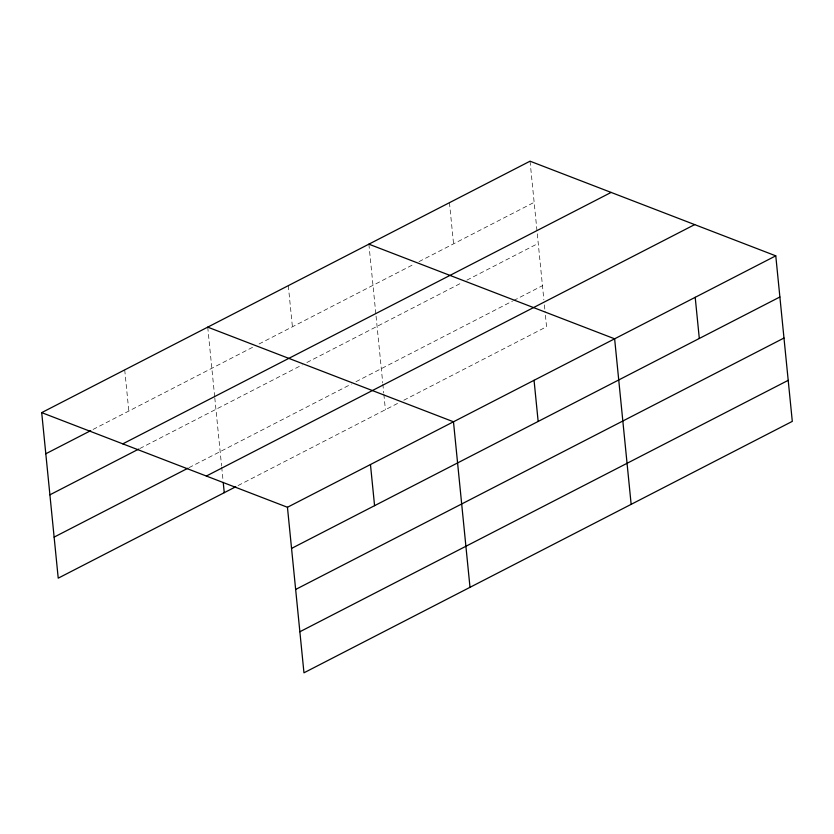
<?xml version="1.0" encoding="UTF-8"?>
<svg xmlns="http://www.w3.org/2000/svg" width="834" height="834" viewBox="0 0 834 834"><rect width="100%" height="100%" fill="white"/><g stroke="black" fill="none" stroke-linecap="round" stroke-linejoin="round"><path stroke-width="0.63" stroke-dasharray="4.17 3.13" d="M93.085 429.437L253.275 346.954M259.03 343.994L414.425 263.982M419.033 261.615L534.146 202.349M139.841 448.515L302.273 364.885M306.87 362.519L462.265 282.507M466.873 280.141L538.243 243.392M189.026 467.655L351.385 384.067M355.982 381.691L512.535 301.095M513.681 300.501L542.454 285.687M238.065 485.565L399.215 402.593M403.823 400.226L546.551 326.73L545.019 311.343M530.038 161.191L543.872 299.802M544.383 304.931L544.894 310.06M449.453 202.683L453.56 243.83M368.878 244.164L375.936 314.825M376.061 316.107L382.723 382.764M382.848 384.047L383.744 393.033M383.869 394.315L385.402 409.702M288.303 285.655L292.411 326.803M207.729 327.137L214.661 396.504M214.786 397.787L221.563 465.737M221.698 467.019L223.105 481.135M124.714 369.879L128.822 411.026"/><path stroke-width="1.25" d="M41.7 412.622L530.038 161.191L775.776 255.84L792.3 421.378L303.962 672.809L287.449 507.27L41.7 412.622L58.224 578.16L235.772 486.754M45.807 453.769L90.77 430.625M122.796 443.855L611.124 192.425M49.904 494.823L138.684 449.109M54.127 537.117L187.879 468.249M206.352 476.037L694.68 224.607M287.449 507.27L775.776 255.84M291.556 548.418L779.884 296.987M295.653 589.461L783.981 338.041M299.865 631.755L788.203 380.335M368.878 244.164L614.627 338.812L631.15 504.351M207.729 327.137L453.477 421.785L470.001 587.324M695.202 297.321L699.309 338.479M534.052 380.294L538.159 421.451M370.463 464.528L374.57 505.675M223.231 482.417L224.252 492.675"/></g></svg>
